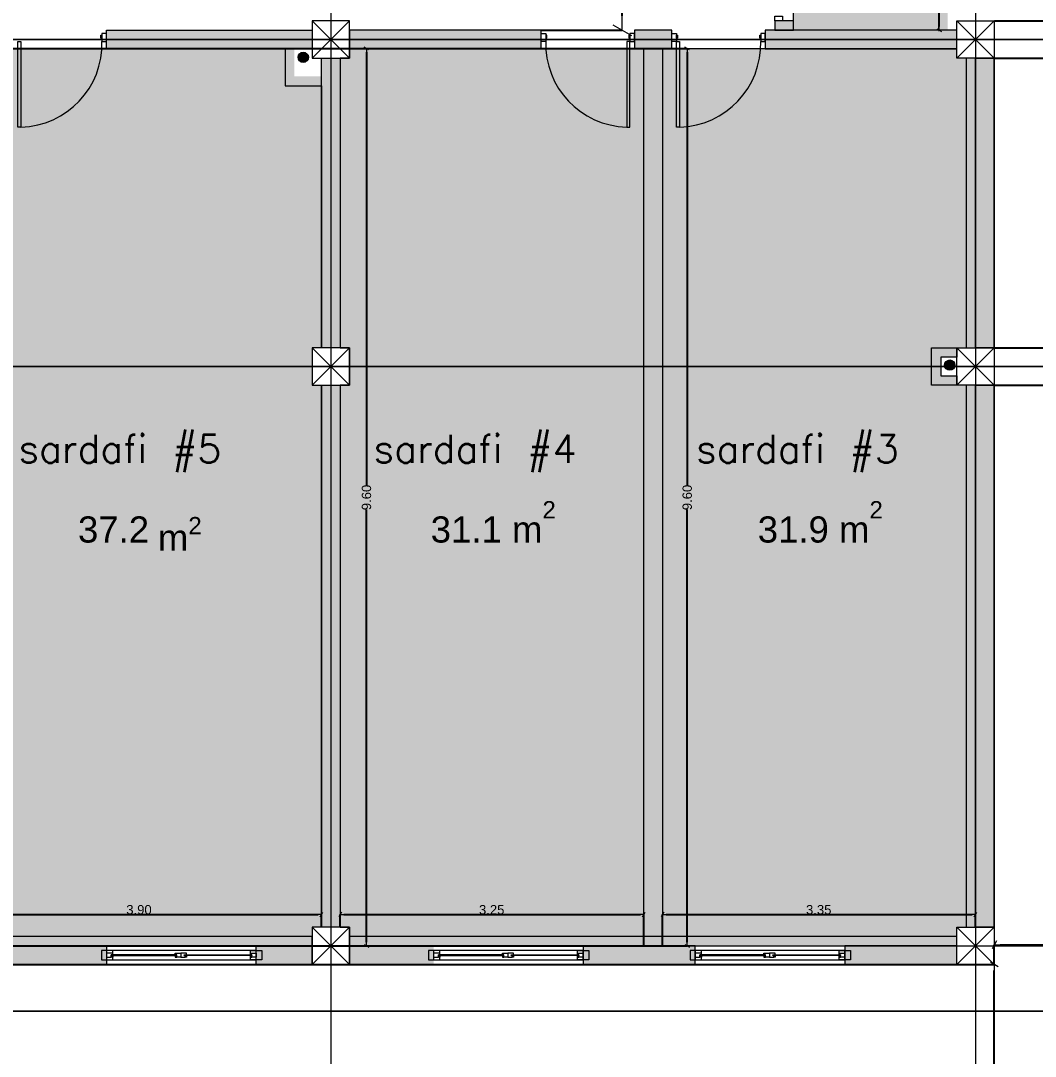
# Model space of a CAD drawing. Header units: millimetres. Extents: x 475616349 to 476941521, y 4620115302 to 4621446928.
# Drawn here: x 476768649 to 476779508, y 4620192890 to 4620203972 of the extents above; entities that cross this region are included whole.
import ezdxf

# ---------------------------------------------------------------- set-up
doc = ezdxf.new("R2010")
doc.units = ezdxf.units.MM
doc.header["$MEASUREMENT"] = 0
for name, color, linetype, lineweight in [('2D Drafting - General_Pen_No__1_Pen_No__7', 7, 'Continuous', 0), ('2D Drafting - General_Pen_No__1_Pen_No__7_Pen_No__7', 7, 'Continuous', 0), ('2D Drafting - General_Pen_No__250_Pen_No__7_Pen_No__154', 154, 'Continuous', 0), ('2D Drafting - General_Pen_No__250_Pen_No__7_Pen_No__250', 7, 'Continuous', 0), ('2D Drafting - General_Pen_No__250_Pen_No__7_Pen_No__7', 7, 'Continuous', 0), ('Doors_Pen_No__7_Pen_No__7_Pen_No__7', 7, 'Continuous', 0), ('G-Anno-Nplt_Pen_No__4', 7, 'Continuous', 0), ('G-Anno-Nplt_Pen_No__7', 7, 'Continuous', 0), ('G-Anno-Nplt_Pen_No__8', 8, 'Continuous', 0), ('kar-panjara_Pen_No__7_Pen_No__7_Pen_No__7', 7, 'Continuous', 0), ('New_._Pen_No__4', 7, 'Continuous', 0), ('New_a-iataki_Pen_No__5_Pen_No__5_Pen_No__4', 7, 'Continuous', 0), ('shaxtebi da milebi_Pen_No__1_Pen_No__1_Pen_No__1', 1, 'Continuous', 0), ('zoma_Pen_No__5_Pen_No__5', 5, 'Continuous', 0)]:
    doc.layers.add(name, color=color, linetype=linetype, lineweight=lineweight)
doc.layers.add('New_zoma', color=7, linetype='Continuous')
doc.layers.add('zoma', color=7, linetype='Continuous')
doc.styles.add('GENERATED_STYLE_1', font='arial.ttf')
doc.styles.add('GENERATED_STYLE_2', font='arial.ttf')
doc.dimstyles.new('GENERATED_STYLE__2', dxfattribs={"dimtxt": 200, "dimasz": 64.421331, "dimexe": 0.18, "dimexo": 3, "dimgap": 0.09, "dimtad": 1, "dimlfac": 0.001, "dimzin": 0, "dimdsep": 46, "dimtxsty": 'GENERATED_STYLE_2', "dimblk": 'ARROWHEAD_2', "dimblk1": 'ARROWHEAD_2', "dimblk2": 'ARROWHEAD_2', "dimcen": 0.09, "dimclrd": 142, "dimclre": 142, "dimclrt": 142, "dimadec": 0, "dimazin": 0, "dimtfac": 1, "dimtdec": 4, "dimtmove": 0, "dimatfit": 3, "dimfxl": 1, "dimtolj": 1, "dimtzin": 0, "dimarcsym": 0})
doc.dimstyles.new('GENERATED_STYLE__34', dxfattribs={"dimtxt": 300, "dimasz": 64.421331, "dimexe": 0.18, "dimexo": 3, "dimgap": 0.09, "dimtad": 1, "dimtih": 1, "dimtoh": 1, "dimlfac": 0.001, "dimzin": 0, "dimdsep": 46, "dimtxsty": 'GENERATED_STYLE_1', "dimblk": 'ARROWHEAD_2', "dimblk1": 'ARROWHEAD_2', "dimblk2": 'ARROWHEAD_2', "dimcen": 0.09, "dimclrd": 1, "dimclre": 1, "dimclrt": 1, "dimadec": 0, "dimazin": 0, "dimtfac": 1, "dimtdec": 4, "dimtmove": 0, "dimatfit": 3, "dimfxl": 1, "dimtolj": 1, "dimtzin": 0, "dimarcsym": 0})
doc.dimstyles.new('GENERATED_STYLE__38', dxfattribs={"dimtxt": 300, "dimasz": 152, "dimexe": 0.18, "dimexo": 3, "dimgap": 0.09, "dimtad": 1, "dimlfac": 0.001, "dimzin": 0, "dimdsep": 46, "dimtxsty": 'GENERATED_STYLE_2', "dimblk": 'ARROWHEAD_2', "dimblk1": 'ARROWHEAD_2', "dimblk2": 'ARROWHEAD_2', "dimcen": 0.09, "dimclrd": 7, "dimclre": 7, "dimclrt": 7, "dimadec": 0, "dimazin": 0, "dimtfac": 1, "dimtdec": 4, "dimtmove": 0, "dimatfit": 3, "dimfxl": 1, "dimtolj": 1, "dimtzin": 0, "dimarcsym": 0})
doc.dimstyles.new('GENERATED_STYLE__39', dxfattribs={"dimtxt": 100, "dimasz": 38, "dimexe": 0.18, "dimexo": 3, "dimgap": 0.09, "dimtad": 1, "dimtih": 1, "dimtoh": 1, "dimlfac": 0.001, "dimzin": 0, "dimdsep": 46, "dimtxsty": 'GENERATED_STYLE_2', "dimblk": 'ARROWHEAD_2', "dimblk1": 'ARROWHEAD_2', "dimblk2": 'ARROWHEAD_2', "dimcen": 0.09, "dimclrd": 7, "dimclre": 7, "dimclrt": 7, "dimadec": 0, "dimazin": 0, "dimtfac": 1, "dimtdec": 4, "dimtmove": 0, "dimatfit": 3, "dimfxl": 1, "dimtolj": 1, "dimtzin": 0, "dimarcsym": 0})
doc.dimstyles.new('GENERATED_STYLE__40', dxfattribs={"dimtxt": 100, "dimasz": 38, "dimexe": 0.18, "dimexo": 3, "dimgap": 0.09, "dimtad": 1, "dimlfac": 0.001, "dimzin": 0, "dimdsep": 46, "dimtxsty": 'GENERATED_STYLE_2', "dimblk": 'ARROWHEAD_2', "dimblk1": 'ARROWHEAD_2', "dimblk2": 'ARROWHEAD_2', "dimcen": 0.09, "dimclrd": 7, "dimclre": 7, "dimclrt": 7, "dimadec": 0, "dimazin": 0, "dimtfac": 1, "dimtdec": 4, "dimtmove": 0, "dimatfit": 3, "dimfxl": 1, "dimtolj": 1, "dimtzin": 0, "dimarcsym": 0})
doc.dimstyles.new('GENERATED_STYLE__53', dxfattribs={"dimtxt": 279.999995, "dimasz": 64.421331, "dimexe": 0.18, "dimexo": 3, "dimgap": 0.09, "dimtad": 1, "dimlfac": 0.001, "dimzin": 0, "dimdsep": 46, "dimtxsty": 'GENERATED_STYLE_1', "dimblk": 'ARROWHEAD_2', "dimblk1": 'ARROWHEAD_2', "dimblk2": 'ARROWHEAD_2', "dimcen": 0.09, "dimclrd": 1, "dimclre": 1, "dimclrt": 1, "dimadec": 0, "dimazin": 0, "dimtfac": 1, "dimtdec": 4, "dimtmove": 2, "dimatfit": 3, "dimfxl": 1, "dimtolj": 1, "dimtzin": 0, "dimarcsym": 0})

# ---------------------------------------------------------------- blocks, each defined once
blk = doc.blocks.new('ARROWHEAD_2')
at = {"color": 0, "linetype": 'Continuous', "lineweight": 0}
for p, q in [((0, 0), (-1, 0)), ((-0.378, -0.655), (0.378, 0.655))]:
    blk.add_line(p, q, dxfattribs=at)
blk = doc.blocks.new('*D1204', base_point=(476577134, 4620325126))
at = {"layer": 'Defpoints', "color": 0, "linetype": 'Continuous', "transparency": 16777216}
for p in [(476779069, 4620200472), (476780818, 4620200472), (476779069, 4620200072)]:
    blk.add_point(p, dxfattribs=at)
at = {"layer": 'zoma', "color": 142, "linetype": 'Continuous', "lineweight": -2, "transparency": 16777216}
for p, q in [((476779072, 4620200472), (476780818, 4620200472)), ((476780818, 4620200407), (476780818, 4620200136)), ((476779072, 4620200072), (476780818, 4620200072)), ((476780818, 4620200072), (476780818, 4620199775))]:
    blk.add_line(p, q, dxfattribs=at)
at = {"layer": 'zoma', "color": 142, "linetype": 'Continuous', "lineweight": -2, "transparency": 16777216, "xscale": 64.4213309708986, "yscale": 64.4213309708986, "zscale": 64.4213309708986}
for p, rotation in [((476780818, 4620200472), 90), ((476780818, 4620200072), 270)]:
    blk.add_blockref('ARROWHEAD_2', p, dxfattribs=dict(at, rotation=rotation))
at = {"layer": 'zoma', "color": 142, "linetype": 'Continuous', "lineweight": 0, "transparency": 16777216, "insert": (476780559, 4620199775), "char_height": 200, "attachment_point": 5, "rotation": 90, "style": 'GENERATED_STYLE_2'}
blk.add_mtext('\\A1;0.40', dxfattribs=at)
blk = doc.blocks.new('*D1205', base_point=(476577134, 4620325126))
at = {"layer": 'Defpoints', "color": 0, "linetype": 'Continuous', "transparency": 16777216}
for p in [(476779069, 4620203572), (476780559, 4620203572), (476779069, 4620200472)]:
    blk.add_point(p, dxfattribs=at)
at = {"layer": 'zoma', "color": 142, "linetype": 'Continuous', "lineweight": -2, "transparency": 16777216}
for p, q in [((476779072, 4620203572), (476780559, 4620203572)), ((476780559, 4620203507), (476780559, 4620202275)), ((476780559, 4620200536), (476780559, 4620201756)), ((476779072, 4620200472), (476780559, 4620200472))]:
    blk.add_line(p, q, dxfattribs=at)
at = {"layer": 'zoma', "color": 142, "linetype": 'Continuous', "lineweight": -2, "transparency": 16777216, "xscale": 64.4213309708986, "yscale": 64.4213309708986, "zscale": 64.4213309708986}
for p, rotation in [((476780559, 4620203572), 90), ((476780559, 4620200472), 270)]:
    blk.add_blockref('ARROWHEAD_2', p, dxfattribs=dict(at, rotation=rotation))
at = {"layer": 'zoma', "color": 142, "linetype": 'Continuous', "lineweight": 0, "transparency": 16777216, "insert": (476780559, 4620202016), "char_height": 200, "attachment_point": 5, "rotation": 90, "style": 'GENERATED_STYLE_2'}
blk.add_mtext('\\A1;3.10', dxfattribs=at)
blk = doc.blocks.new('*D1206', base_point=(476577134, 4620325126))
at = {"layer": 'Defpoints', "color": 0, "linetype": 'Continuous', "transparency": 16777216}
for p in [(476779069, 4620203972), (476780818, 4620203972), (476779069, 4620203572)]:
    blk.add_point(p, dxfattribs=at)
at = {"layer": 'zoma', "color": 142, "linetype": 'Continuous', "lineweight": -2, "transparency": 16777216}
for p, q in [((476779072, 4620203972), (476780818, 4620203972)), ((476780818, 4620203907), (476780818, 4620203636)), ((476779072, 4620203572), (476780818, 4620203572)), ((476780818, 4620203572), (476780818, 4620203275))]:
    blk.add_line(p, q, dxfattribs=at)
at = {"layer": 'zoma', "color": 142, "linetype": 'Continuous', "lineweight": -2, "transparency": 16777216, "xscale": 64.4213309708986, "yscale": 64.4213309708986, "zscale": 64.4213309708986}
for p, rotation in [((476780818, 4620203972), 90), ((476780818, 4620203572), 270)]:
    blk.add_blockref('ARROWHEAD_2', p, dxfattribs=dict(at, rotation=rotation))
at = {"layer": 'zoma', "color": 142, "linetype": 'Continuous', "lineweight": 0, "transparency": 16777216, "insert": (476780559, 4620203275), "char_height": 200, "attachment_point": 5, "rotation": 90, "style": 'GENERATED_STYLE_2'}
blk.add_mtext('\\A1;0.40', dxfattribs=at)
blk = doc.blocks.new('*D1207', base_point=(476577134, 4620325126))
at = {"layer": 'Defpoints', "color": 0, "linetype": 'Continuous', "transparency": 16777216}
for p in [(476779069, 4620210472), (476780559, 4620210472), (476779069, 4620203972)]:
    blk.add_point(p, dxfattribs=at)
at = {"layer": 'zoma', "color": 142, "linetype": 'Continuous', "lineweight": -2, "transparency": 16777216}
for p, q in [((476779072, 4620210472), (476780559, 4620210472)), ((476780559, 4620210407), (476780559, 4620207476)), ((476780559, 4620204036), (476780559, 4620206956)), ((476779072, 4620203972), (476780559, 4620203972))]:
    blk.add_line(p, q, dxfattribs=at)
at = {"layer": 'zoma', "color": 142, "linetype": 'Continuous', "lineweight": -2, "transparency": 16777216, "xscale": 64.4213309708986, "yscale": 64.4213309708986, "zscale": 64.4213309708986}
for p, rotation in [((476780559, 4620210472), 90), ((476780559, 4620203972), 270)]:
    blk.add_blockref('ARROWHEAD_2', p, dxfattribs=dict(at, rotation=rotation))
at = {"layer": 'zoma', "color": 142, "linetype": 'Continuous', "lineweight": 0, "transparency": 16777216, "insert": (476780559, 4620207216), "char_height": 200, "attachment_point": 5, "rotation": 90, "style": 'GENERATED_STYLE_2'}
blk.add_mtext('\\A1;6.50', dxfattribs=at)
blk = doc.blocks.new('*D1285', base_point=(476577134, 4620325126))
at = {"layer": 'Defpoints', "color": 0, "linetype": 'Continuous', "transparency": 16777216}
for p in [(476794307, 4620194082), (476779069, 4620193872), (476794307, 4620193872)]:
    blk.add_point(p, dxfattribs=at)
at = {"layer": 'New_zoma', "color": 1, "linetype": 'Continuous', "lineweight": -2, "transparency": 16777216}
for p, q in [((476779069, 4620193875), (476779069, 4620194082)), ((476779133, 4620194082), (476794242, 4620194082)), ((476794307, 4620193875), (476794307, 4620194082))]:
    blk.add_line(p, q, dxfattribs=at)
at = {"layer": 'New_zoma', "color": 1, "linetype": 'Continuous', "lineweight": -2, "transparency": 16777216, "xscale": 64.4213309708986, "yscale": 64.4213309708986, "zscale": 64.4213309708986, "rotation": 180}
blk.add_blockref('ARROWHEAD_2', (476779069, 4620194082), dxfattribs=at)
at = {"layer": 'New_zoma', "color": 1, "linetype": 'Continuous', "lineweight": -2, "transparency": 16777216, "xscale": 64.4213309708986, "yscale": 64.4213309708986, "zscale": 64.4213309708986}
blk.add_blockref('ARROWHEAD_2', (476794307, 4620194082), dxfattribs=at)
at = {"layer": 'New_zoma', "color": 1, "linetype": 'Continuous', "lineweight": 0, "transparency": 16777216, "insert": (476786679, 4620194235), "char_height": 300, "attachment_point": 5, "style": 'GENERATED_STYLE_1'}
blk.add_mtext('\\A1;15.24', dxfattribs=at)
blk = doc.blocks.new('*D1823', base_point=(476577134, 4620325126))
at = {"layer": 'Defpoints', "color": 0, "linetype": 'Continuous', "transparency": 16777216}
for p in [(476771869, 4620194407), (476771869, 4620194272), (476767969, 4620194072)]:
    blk.add_point(p, dxfattribs=at)
at = {"layer": 'zoma', "color": 7, "linetype": 'Continuous', "lineweight": -2, "transparency": 16777216}
for p, q in [((476767969, 4620194075), (476767969, 4620194407)), ((476768007, 4620194407), (476771831, 4620194407)), ((476771869, 4620194275), (476771869, 4620194407))]:
    blk.add_line(p, q, dxfattribs=at)
at = {"layer": 'zoma', "color": 7, "linetype": 'Continuous', "lineweight": -2, "transparency": 16777216, "xscale": 38.00000000000001, "yscale": 38.00000000000001, "zscale": 38.00000000000001, "rotation": 180}
blk.add_blockref('ARROWHEAD_2', (476767969, 4620194407), dxfattribs=at)
at = {"layer": 'zoma', "color": 7, "linetype": 'Continuous', "lineweight": -2, "transparency": 16777216, "xscale": 38.00000000000001, "yscale": 38.00000000000001, "zscale": 38.00000000000001}
blk.add_blockref('ARROWHEAD_2', (476771869, 4620194407), dxfattribs=at)
at = {"layer": 'zoma', "color": 7, "linetype": 'Continuous', "lineweight": 0, "transparency": 16777216, "insert": (476769915, 4620194458), "char_height": 100, "attachment_point": 5, "style": 'GENERATED_STYLE_2'}
blk.add_mtext('\\A1;3.90', dxfattribs=at)
blk = doc.blocks.new('*D1824', base_point=(476577134, 4620325126))
at = {"layer": 'Defpoints', "color": 0, "linetype": 'Continuous', "transparency": 16777216}
for p in [(476775319, 4620194407), (476772069, 4620194272), (476775319, 4620194072)]:
    blk.add_point(p, dxfattribs=at)
at = {"layer": 'zoma', "color": 7, "linetype": 'Continuous', "lineweight": -2, "transparency": 16777216}
for p, q in [((476772069, 4620194275), (476772069, 4620194407)), ((476772107, 4620194407), (476775281, 4620194407)), ((476775319, 4620194075), (476775319, 4620194407))]:
    blk.add_line(p, q, dxfattribs=at)
at = {"layer": 'zoma', "color": 7, "linetype": 'Continuous', "lineweight": -2, "transparency": 16777216, "xscale": 38.00000000000001, "yscale": 38.00000000000001, "zscale": 38.00000000000001, "rotation": 180}
blk.add_blockref('ARROWHEAD_2', (476772069, 4620194407), dxfattribs=at)
at = {"layer": 'zoma', "color": 7, "linetype": 'Continuous', "lineweight": -2, "transparency": 16777216, "xscale": 38.00000000000001, "yscale": 38.00000000000001, "zscale": 38.00000000000001}
blk.add_blockref('ARROWHEAD_2', (476775319, 4620194407), dxfattribs=at)
at = {"layer": 'zoma', "color": 7, "linetype": 'Continuous', "lineweight": 0, "transparency": 16777216, "insert": (476773690, 4620194458), "char_height": 100, "attachment_point": 5, "style": 'GENERATED_STYLE_2'}
blk.add_mtext('\\A1;3.25', dxfattribs=at)
blk = doc.blocks.new('*D1825', base_point=(476577134, 4620325126))
at = {"layer": 'Defpoints', "color": 0, "linetype": 'Continuous', "transparency": 16777216}
for p in [(476778869, 4620194407), (476778869, 4620194272), (476775519, 4620194072)]:
    blk.add_point(p, dxfattribs=at)
at = {"layer": 'zoma', "color": 7, "linetype": 'Continuous', "lineweight": -2, "transparency": 16777216}
for p, q in [((476775519, 4620194075), (476775519, 4620194407)), ((476775557, 4620194407), (476778831, 4620194407)), ((476778869, 4620194275), (476778869, 4620194407))]:
    blk.add_line(p, q, dxfattribs=at)
at = {"layer": 'zoma', "color": 7, "linetype": 'Continuous', "lineweight": -2, "transparency": 16777216, "xscale": 38.00000000000001, "yscale": 38.00000000000001, "zscale": 38.00000000000001, "rotation": 180}
blk.add_blockref('ARROWHEAD_2', (476775519, 4620194407), dxfattribs=at)
at = {"layer": 'zoma', "color": 7, "linetype": 'Continuous', "lineweight": -2, "transparency": 16777216, "xscale": 38.00000000000001, "yscale": 38.00000000000001, "zscale": 38.00000000000001}
blk.add_blockref('ARROWHEAD_2', (476778869, 4620194407), dxfattribs=at)
at = {"layer": 'zoma', "color": 7, "linetype": 'Continuous', "lineweight": 0, "transparency": 16777216, "insert": (476777190, 4620194458), "char_height": 100, "attachment_point": 5, "style": 'GENERATED_STYLE_2'}
blk.add_mtext('\\A1;3.35', dxfattribs=at)
blk = doc.blocks.new('*D1827', base_point=(476577134, 4620325126))
at = {"layer": 'Defpoints', "color": 0, "linetype": 'Continuous', "transparency": 16777216}
for p in [(476767969, 4620203675), (476772350, 4620203675), (476767969, 4620194072)]:
    blk.add_point(p, dxfattribs=at)
at = {"layer": 'zoma', "color": 7, "linetype": 'Continuous', "lineweight": -2, "transparency": 16777216}
for p, q in [((476767972, 4620203675), (476772351, 4620203675)), ((476772350, 4620203637), (476772350, 4620199000)), ((476772350, 4620194110), (476772350, 4620198741)), ((476767972, 4620194072), (476772351, 4620194072))]:
    blk.add_line(p, q, dxfattribs=at)
at = {"layer": 'zoma', "color": 7, "linetype": 'Continuous', "lineweight": -2, "transparency": 16777216, "xscale": 38.00000000000001, "yscale": 38.00000000000001, "zscale": 38.00000000000001}
for p, rotation in [((476772350, 4620203675), 90), ((476772350, 4620194072), 270)]:
    blk.add_blockref('ARROWHEAD_2', p, dxfattribs=dict(at, rotation=rotation))
at = {"layer": 'zoma', "color": 7, "linetype": 'Continuous', "lineweight": 0, "transparency": 16777216, "insert": (476772350, 4620198870), "char_height": 100, "attachment_point": 5, "rotation": 90, "style": 'GENERATED_STYLE_2'}
blk.add_mtext('\\A1;9.60', dxfattribs=at)
blk = doc.blocks.new('*D1828', base_point=(476577134, 4620325126))
at = {"layer": 'Defpoints', "color": 0, "linetype": 'Continuous', "transparency": 16777216}
for p in [(476767969, 4620203675), (476775783, 4620203675), (476767969, 4620194072)]:
    blk.add_point(p, dxfattribs=at)
at = {"layer": 'zoma', "color": 7, "linetype": 'Continuous', "lineweight": -2, "transparency": 16777216}
for p, q in [((476767972, 4620203675), (476775783, 4620203675)), ((476775783, 4620203637), (476775783, 4620199000)), ((476775783, 4620194110), (476775783, 4620198741)), ((476767972, 4620194072), (476775783, 4620194072))]:
    blk.add_line(p, q, dxfattribs=at)
at = {"layer": 'zoma', "color": 7, "linetype": 'Continuous', "lineweight": -2, "transparency": 16777216, "xscale": 38.00000000000001, "yscale": 38.00000000000001, "zscale": 38.00000000000001}
for p, rotation in [((476775783, 4620203675), 90), ((476775783, 4620194072), 270)]:
    blk.add_blockref('ARROWHEAD_2', p, dxfattribs=dict(at, rotation=rotation))
at = {"layer": 'zoma', "color": 7, "linetype": 'Continuous', "lineweight": 0, "transparency": 16777216, "insert": (476775783, 4620198870), "char_height": 100, "attachment_point": 5, "rotation": 90, "style": 'GENERATED_STYLE_2'}
blk.add_mtext('\\A1;9.60', dxfattribs=at)
blk = doc.blocks.new('*D1854', base_point=(476577134, 4620325126))
at = {"layer": 'Defpoints', "color": 0, "linetype": 'Continuous', "transparency": 16777216}
for p in [(476774169, 4620207832), (476778480, 4620207832), (476778470, 4620203872)]:
    blk.add_point(p, dxfattribs=at)
at = {"layer": 'zoma', "color": 7, "linetype": 'Continuous', "lineweight": -2, "transparency": 16777216}
for p, q in [((476774172, 4620207832), (476778480, 4620207832)), ((476778480, 4620207794), (476778480, 4620205979)), ((476778480, 4620203910), (476778480, 4620205719)), ((476778473, 4620203872), (476778480, 4620203872))]:
    blk.add_line(p, q, dxfattribs=at)
at = {"layer": 'zoma', "color": 7, "linetype": 'Continuous', "lineweight": -2, "transparency": 16777216, "xscale": 38.00000000000001, "yscale": 38.00000000000001, "zscale": 38.00000000000001}
for p, rotation in [((476778480, 4620207832), 90), ((476778480, 4620203872), 270)]:
    blk.add_blockref('ARROWHEAD_2', p, dxfattribs=dict(at, rotation=rotation))
at = {"layer": 'zoma', "color": 7, "linetype": 'Continuous', "lineweight": 0, "transparency": 16777216, "insert": (476778480, 4620205849), "char_height": 100, "attachment_point": 5, "rotation": 90, "style": 'GENERATED_STYLE_2'}
blk.add_mtext('\\A1;3.96', dxfattribs=at)
blk = doc.blocks.new('*D1857', base_point=(476577134, 4620325126))
at = {"layer": 'Defpoints', "color": 0, "linetype": 'Continuous', "transparency": 16777216}
for p in [(476773969, 4620205432), (476775085, 4620205432), (476774219, 4620203872)]:
    blk.add_point(p, dxfattribs=at)
at = {"layer": 'zoma', "color": 7, "linetype": 'Continuous', "lineweight": -2, "transparency": 16777216}
for p, q in [((476773972, 4620205432), (476775085, 4620205432)), ((476775085, 4620205280), (476775085, 4620205018)), ((476775085, 4620204024), (476775085, 4620204267)), ((476774222, 4620203872), (476775085, 4620203872))]:
    blk.add_line(p, q, dxfattribs=at)
at = {"layer": 'zoma', "color": 7, "linetype": 'Continuous', "lineweight": -2, "transparency": 16777216, "xscale": 152, "yscale": 152, "zscale": 152}
for p, rotation in [((476775085, 4620205432), 90), ((476775085, 4620203872), 270)]:
    blk.add_blockref('ARROWHEAD_2', p, dxfattribs=dict(at, rotation=rotation))
at = {"layer": 'zoma', "color": 7, "linetype": 'Continuous', "lineweight": 0, "transparency": 16777216, "insert": (476775085, 4620204643), "char_height": 300, "attachment_point": 5, "rotation": 90, "style": 'GENERATED_STYLE_2'}
blk.add_mtext('\\A1;1.56', dxfattribs=at)
blk = doc.blocks.new('*D2347', base_point=(476577134, 4620325126))
at = {"layer": 'Defpoints', "color": 0, "linetype": 'Continuous', "transparency": 16777216}
for p in [(476761668, 4620193872), (476779069, 4620193872), (476761667, 4620187873)]:
    blk.add_point(p, dxfattribs=at)
at = {"layer": 'New_zoma', "color": 1, "linetype": 'Continuous', "lineweight": -2, "transparency": 16777216}
for p, q in [((476761671, 4620193872), (476779069, 4620193872)), ((476779069, 4620187937), (476779069, 4620193807)), ((476761670, 4620187873), (476779069, 4620187873))]:
    blk.add_line(p, q, dxfattribs=at)
at = {"layer": 'New_zoma', "color": 1, "linetype": 'Continuous', "lineweight": -2, "transparency": 16777216, "xscale": 64.4213309708986, "yscale": 64.4213309708986, "zscale": 64.4213309708986}
for p, rotation in [((476779069, 4620193872), 90), ((476779069, 4620187873), 270)]:
    blk.add_blockref('ARROWHEAD_2', p, dxfattribs=dict(at, rotation=rotation))
at = {"layer": 'New_zoma', "color": 1, "linetype": 'Continuous', "lineweight": 0, "transparency": 16777216, "insert": (476778873, 4620191797), "char_height": 280, "attachment_point": 5, "rotation": 90, "style": 'GENERATED_STYLE_1'}
blk.add_mtext('\\A1;6.00', dxfattribs=at)

msp = doc.modelspace()

# ---------------------------------------------------------------- hatches: boundary and pattern name
at = {"layer": '2D Drafting - General_Pen_No__250_Pen_No__7_Pen_No__154', "linetype": 'Continuous', "lineweight": 0}
for points in [[(476779068.542, 4620203571.921), (476779068.542, 4620200471.921), (476778868.542, 4620200471.921), (476778868.542, 4620203571.921)], [(476778868.542, 4620200071.921), (476779068.542, 4620200071.921), (476779068.542, 4620194271.921), (476778868.542, 4620194271.921)], [(476769568.54, 4620193871.925), (476767768.542, 4620193871.925), (476767768.542, 4620194071.925), (476769568.54, 4620194071.925)], [(476771768.542, 4620193871.925), (476771168.542, 4620193871.925), (476771168.542, 4620194071.925), (476771768.542, 4620194071.925)], [(476772168.542, 4620193871.921), (476773068.542, 4620193871.921), (476773068.542, 4620194071.921), (476772168.542, 4620194071.921)], [(476774668.544, 4620193871.921), (476775868.54, 4620193871.921), (476775868.54, 4620194071.921), (476774668.544, 4620194071.921)], [(476777468.542, 4620193871.921), (476778668.542, 4620193871.921), (476778668.542, 4620194071.921), (476777468.542, 4620194071.921)]]:
    msp.add_hatch(color=154, dxfattribs=at).paths.add_polyline_path(points)
at = {"layer": '2D Drafting - General_Pen_No__250_Pen_No__7_Pen_No__7', "linetype": 'Continuous', "lineweight": 0}
for points in [[(476778470.121, 4620204262.109), (476778470.121, 4620203871.921), (476778570.121, 4620203871.921), (476778570.121, 4620204161.921), (476778870.121, 4620204161.921), (476778870.121, 4620204262.109)], [(476769568.542, 4620203871.921), (476771768.542, 4620203871.921), (476771768.542, 4620203671.921), (476769568.542, 4620203671.921)], [(476774218.542, 4620203671.921), (476774218.542, 4620203871.921), (476772168.542, 4620203871.921), (476772168.542, 4620203671.921)], [(476775618.542, 4620203671.921), (476775618.542, 4620203871.921), (476775218.542, 4620203871.921), (476775218.542, 4620203671.921)], [(476778668.542, 4620203871.921), (476776618.542, 4620203871.921), (476776618.542, 4620203671.921), (476778668.542, 4620203671.921)], [(476771578.542, 4620203675.178), (476771478.354, 4620203675.178), (476771478.354, 4620203275.178), (476771868.542, 4620203275.178), (476771868.542, 4620203375.178), (476771578.542, 4620203375.178)], [(476772068.542, 4620203571.921), (476772068.542, 4620200471.921), (476771868.542, 4620200471.921), (476771868.542, 4620203571.921)], [(476778498.542, 4620200471.921), (476778668.542, 4620200471.921), (476778668.542, 4620200372.008), (476778498.542, 4620200372.008), (476778498.542, 4620200171.921), (476778668.542, 4620200171.921), (476778668.542, 4620200071.921), (476778498.542, 4620200071.921), (476778398.354, 4620200071.921), (476778398.354, 4620200471.921)], [(476772068.542, 4620194271.921), (476771868.542, 4620194271.921), (476771868.542, 4620200071.921), (476772068.542, 4620200071.921)]]:
    msp.add_hatch(color=7, dxfattribs=at).paths.add_polyline_path(points)
at = {"layer": 'G-Anno-Nplt_Pen_No__7', "linetype": 'Continuous', "lineweight": 0}
for points in [[(476776718.542, 4620203871.921), (476776918.673, 4620203871.921), (476776918.673, 4620203971.825), (476776718.542, 4620203971.825)], [(476775318.542, 4620194071.921), (476775318.542, 4620203675.12), (476775518.542, 4620203675.12), (476775518.542, 4620194071.921)]]:
    msp.add_hatch(color=7, dxfattribs=at).paths.add_polyline_path(points)
at = {"layer": 'G-Anno-Nplt_Pen_No__8', "linetype": 'Continuous', "lineweight": 0, "true_color": 0x202020}
for points in [[(476774168.542, 4620207832.083), (476778868.542, 4620207832.083), (476778868.542, 4620204262.109), (476778470.121, 4620204262.109), (476778470.121, 4620203871.921), (476776918.673, 4620203871.921), (476776918.673, 4620205632.083), (476774168.542, 4620205632.083)], [(476767968.542, 4620194071.925), (476767968.542, 4620199771.918), (476768168.542, 4620199771.918), (476768168.542, 4620200771.918), (476767968.542, 4620200771.918), (476767968.542, 4620203671.921), (476771478.354, 4620203671.921), (476771478.354, 4620203275.178), (476771868.542, 4620203275.178), (476771868.542, 4620200471.921), (476771768.542, 4620200471.921), (476771768.542, 4620200071.921), (476771868.542, 4620200071.921), (476771868.542, 4620194271.921), (476771768.542, 4620194271.921), (476771768.542, 4620194071.925)], [(476775318.542, 4620203671.921), (476772168.542, 4620203671.921), (476772168.542, 4620203571.921), (476772068.542, 4620203571.921), (476772068.542, 4620200471.92), (476772168.543, 4620200471.92), (476772168.543, 4620200071.921), (476772068.542, 4620200071.921), (476772068.542, 4620194271.921), (476772168.542, 4620194271.921), (476772168.542, 4620194071.921), (476775318.542, 4620194071.921)], [(476775518.542, 4620203671.921), (476775518.542, 4620194071.921), (476778668.542, 4620194071.921), (476778668.542, 4620194271.921), (476778868.542, 4620194271.921), (476778868.542, 4620200071.921), (476778685.501, 4620200071.921), (476778668.542, 4620200071.921), (476778398.354, 4620200071.921), (476778398.354, 4620200471.921), (476778668.542, 4620200471.921), (476778685.501, 4620200471.921), (476778868.542, 4620200471.921), (476778868.542, 4620203571.921), (476778668.542, 4620203571.921), (476778668.542, 4620203671.921)]]:
    msp.add_hatch(color=250, dxfattribs=at).paths.add_polyline_path(points)
at = {"layer": 'shaxtebi da milebi_Pen_No__1_Pen_No__1_Pen_No__1', "linetype": 'Continuous', "lineweight": 0}
for points in [[(476771618.542, 4620203580.179, 1), (476771728.542, 4620203580.179, 1)], [(476778536.92, 4620200286.797, 1), (476778646.92, 4620200286.797, 1)]]:
    msp.add_hatch(color=1, dxfattribs=at).paths.add_polyline_path(points)

# ---------------------------------------------------------------- linework, layer by layer
at = {"layer": '2D Drafting - General_Pen_No__1_Pen_No__7', "color": 7, "linetype": 'Continuous', "lineweight": 0}
for p, q in [((476772168.542, 4620203571.921), (476771768.542, 4620203971.921)), ((476771768.542, 4620203571.921), (476772168.542, 4620203971.921)), ((476779068.542, 4620203571.921), (476778668.542, 4620203971.921)), ((476778668.542, 4620203571.921), (476779068.542, 4620203971.921)), ((476772168.542, 4620200071.921), (476771768.542, 4620200471.921)), ((476771768.542, 4620200071.921), (476772168.542, 4620200471.921)), ((476779068.542, 4620200071.921), (476778668.542, 4620200471.921)), ((476778668.542, 4620200071.921), (476779068.542, 4620200471.921)), ((476772168.542, 4620193871.921), (476771768.542, 4620194271.921)), ((476771768.542, 4620193871.921), (476772168.542, 4620194271.921)), ((476779068.542, 4620193871.921), (476778668.542, 4620194271.921)), ((476778668.542, 4620193871.921), (476779068.542, 4620194271.921))]:
    msp.add_line(p, q, dxfattribs=at)
at = {"layer": '2D Drafting - General_Pen_No__1_Pen_No__7', "color": 7, "linetype": 'Continuous', "lineweight": 0, "flags": 128}
for points in [[(476771768.542, 4620203571.921), (476772168.542, 4620203571.921), (476772168.542, 4620203971.921), (476771768.542, 4620203971.921)], [(476779068.542, 4620203571.921), (476778668.542, 4620203571.921), (476778668.542, 4620203971.921), (476779068.542, 4620203971.921)], [(476779068.542, 4620200471.921), (476779068.542, 4620203571.921), (476778768.542, 4620203571.921), (476778768.542, 4620200471.921)], [(476771768.542, 4620200071.921), (476772168.542, 4620200071.921), (476772168.542, 4620200471.921), (476771768.542, 4620200471.921)], [(476779068.542, 4620200071.921), (476778668.542, 4620200071.921), (476778668.542, 4620200471.921), (476779068.542, 4620200471.921)], [(476779068.542, 4620194271.921), (476779068.542, 4620200071.921), (476778768.542, 4620200071.921), (476778768.542, 4620194271.921)], [(476771768.542, 4620193871.921), (476772168.542, 4620193871.921), (476772168.542, 4620194271.921), (476771768.542, 4620194271.921)], [(476779068.542, 4620193871.921), (476778668.542, 4620193871.921), (476778668.542, 4620194271.921), (476779068.542, 4620194271.921)], [(476765268.542, 4620193871.921), (476771768.542, 4620193871.921), (476771768.542, 4620194171.921), (476765268.542, 4620194171.921)], [(476772168.542, 4620193871.921), (476778668.542, 4620193871.921), (476778668.542, 4620194171.921), (476772168.542, 4620194171.921)]]:
    msp.add_lwpolyline(points, close=True, dxfattribs=at)
at = {"layer": '2D Drafting - General_Pen_No__1_Pen_No__7_Pen_No__7', "color": 7, "linetype": 'Continuous', "lineweight": 0}
for centre, start, end in [((476768626.264, 4620203725.806), 271.603806, 1.603806), ((476775160.82, 4620203725.864), 178.396194, 268.396194), ((476775676.264, 4620203725.864), 271.603806, 1.603806)]:
    msp.add_arc(centre, 893.239, start, end, dxfattribs=at)
at = {"layer": '2D Drafting - General_Pen_No__250_Pen_No__7_Pen_No__154', "color": 154, "linetype": 'Continuous', "lineweight": 0, "flags": 128}
for points in [[(476778868.542, 4620200071.921), (476779068.542, 4620200071.921), (476779068.542, 4620194271.921), (476778868.542, 4620194271.921)], [(476769568.54, 4620193871.925), (476767768.542, 4620193871.925), (476767768.542, 4620194071.925), (476769568.54, 4620194071.925)], [(476771768.542, 4620193871.925), (476771168.542, 4620193871.925), (476771168.542, 4620194071.925), (476771768.542, 4620194071.925)], [(476774668.544, 4620193871.921), (476775868.54, 4620193871.921), (476775868.54, 4620194071.921), (476774668.544, 4620194071.921)], [(476777468.542, 4620193871.921), (476778668.542, 4620193871.921), (476778668.542, 4620194071.921), (476777468.542, 4620194071.921)]]:
    msp.add_lwpolyline(points, close=True, dxfattribs=at)
at = {"layer": '2D Drafting - General_Pen_No__250_Pen_No__7_Pen_No__250', "color": 7, "linetype": 'Continuous', "lineweight": 0, "flags": 128}
for points in [[(476772068.542, 4620203571.921), (476772068.542, 4620200471.921), (476771868.542, 4620200471.921), (476771868.542, 4620203571.921)], [(476779068.542, 4620203571.921), (476779068.542, 4620200471.921), (476778868.542, 4620200471.921), (476778868.542, 4620203571.921)], [(476778498.542, 4620200471.921), (476778668.542, 4620200471.921), (476778668.542, 4620200372.008), (476778498.542, 4620200372.008), (476778498.542, 4620200171.921), (476778668.542, 4620200171.921), (476778668.542, 4620200071.921), (476778498.542, 4620200071.921), (476778398.354, 4620200071.921), (476778398.354, 4620200471.921)], [(476772068.542, 4620194271.921), (476771868.542, 4620194271.921), (476771868.542, 4620200071.921), (476772068.542, 4620200071.921)]]:
    msp.add_lwpolyline(points, close=True, dxfattribs=at)
at = {"layer": '2D Drafting - General_Pen_No__250_Pen_No__7_Pen_No__7', "color": 7, "linetype": 'Continuous', "lineweight": 0, "flags": 128}
for points in [[(476769568.542, 4620203871.921), (476771768.542, 4620203871.921), (476771768.542, 4620203671.921), (476769568.542, 4620203671.921)], [(476774218.542, 4620203671.921), (476774218.542, 4620203871.921), (476772168.542, 4620203871.921), (476772168.542, 4620203671.921)], [(476775618.542, 4620203671.921), (476775618.542, 4620203871.921), (476775218.542, 4620203871.921), (476775218.542, 4620203671.921)], [(476778668.542, 4620203871.921), (476776618.542, 4620203871.921), (476776618.542, 4620203671.921), (476778668.542, 4620203671.921)]]:
    msp.add_lwpolyline(points, close=True, dxfattribs=at)
at = {"layer": 'Doors_Pen_No__7_Pen_No__7_Pen_No__7', "color": 7, "linetype": 'Continuous', "lineweight": 0, "flags": 128}
for points in [[(476776718.542, 4620203971.825), (476776718.542, 4620204021.214), (476776803.209, 4620204021.214), (476776803.209, 4620203971.825)], [(476769508.042, 4620203817.473), (476769519.153, 4620203817.473), (476769519.153, 4620203784.139), (476769508.042, 4620203784.139)], [(476769568.542, 4620203835.473), (476769519.153, 4620203835.473), (476769519.153, 4620203750.806), (476769568.542, 4620203750.806)], [(476774218.542, 4620203835.531), (476774267.931, 4620203835.531), (476774267.931, 4620203750.864), (476774218.542, 4620203750.864)], [(476774279.042, 4620203817.531), (476774267.931, 4620203817.531), (476774267.931, 4620203784.198), (476774279.042, 4620203784.198)], [(476775169.153, 4620203817.531), (476775158.042, 4620203817.531), (476775158.042, 4620203784.198), (476775169.153, 4620203784.198)], [(476775218.542, 4620203835.531), (476775169.153, 4620203835.531), (476775169.153, 4620203750.864), (476775218.542, 4620203750.864)], [(476775618.542, 4620203835.531), (476775667.931, 4620203835.531), (476775667.931, 4620203750.864), (476775618.542, 4620203750.864)], [(476775667.931, 4620203817.531), (476775679.042, 4620203817.531), (476775679.042, 4620203784.198), (476775667.931, 4620203784.198)], [(476776558.042, 4620203817.531), (476776569.153, 4620203817.531), (476776569.153, 4620203784.198), (476776558.042, 4620203784.198)], [(476776618.542, 4620203835.531), (476776569.153, 4620203835.531), (476776569.153, 4620203750.864), (476776618.542, 4620203750.864)], [(476768617.931, 4620203750.806), (476768651.264, 4620203750.806), (476768651.264, 4620202832.917), (476768617.931, 4620202832.917)], [(476775169.153, 4620203750.864), (476775135.82, 4620203750.864), (476775135.82, 4620202832.975), (476775169.153, 4620202832.975)], [(476775667.931, 4620203750.864), (476775701.264, 4620203750.864), (476775701.264, 4620202832.975), (476775667.931, 4620202832.975)]]:
    msp.add_lwpolyline(points, close=True, dxfattribs=at)
at = {"layer": 'G-Anno-Nplt_Pen_No__4', "color": 7, "linetype": 'Continuous', "lineweight": 0, "flags": 128}
for points in [[(476774168.542, 4620207832.083), (476778868.542, 4620207832.083), (476778868.542, 4620204262.109), (476778470.121, 4620204262.109), (476778470.121, 4620203871.921), (476776918.673, 4620203871.921), (476776918.673, 4620205632.083), (476774168.542, 4620205632.083)], [(476776718.542, 4620203871.921), (476776918.673, 4620203871.921), (476776918.673, 4620203971.825), (476776718.542, 4620203971.825)], [(476767968.542, 4620194071.925), (476767968.542, 4620199771.918), (476768168.542, 4620199771.918), (476768168.542, 4620200771.918), (476767968.542, 4620200771.918), (476767968.542, 4620203671.921), (476771478.354, 4620203671.921), (476771478.354, 4620203275.178), (476771868.542, 4620203275.178), (476771868.542, 4620200471.921), (476771768.542, 4620200471.921), (476771768.542, 4620200071.921), (476771868.542, 4620200071.921), (476771868.542, 4620194271.921), (476771768.542, 4620194271.921), (476771768.542, 4620194071.925)], [(476775318.542, 4620203671.921), (476772168.542, 4620203671.921), (476772168.542, 4620203571.921), (476772068.542, 4620203571.921), (476772068.542, 4620200471.92), (476772168.543, 4620200471.92), (476772168.543, 4620200071.921), (476772068.542, 4620200071.921), (476772068.542, 4620194271.921), (476772168.542, 4620194271.921), (476772168.542, 4620194071.921), (476775318.542, 4620194071.921)], [(476775318.542, 4620194071.921), (476775318.542, 4620203675.12), (476775518.542, 4620203675.12), (476775518.542, 4620194071.921)], [(476775518.542, 4620203671.921), (476775518.542, 4620194071.921), (476778668.542, 4620194071.921), (476778668.542, 4620194271.921), (476778868.542, 4620194271.921), (476778868.542, 4620200071.921), (476778685.501, 4620200071.921), (476778668.542, 4620200071.921), (476778398.354, 4620200071.921), (476778398.354, 4620200471.921), (476778668.542, 4620200471.921), (476778685.501, 4620200471.921), (476778868.542, 4620200471.921), (476778868.542, 4620203571.921), (476778668.542, 4620203571.921), (476778668.542, 4620203671.921)]]:
    msp.add_lwpolyline(points, close=True, dxfattribs=at)
at = {"layer": 'kar-panjara_Pen_No__7_Pen_No__7_Pen_No__7', "color": 7, "linetype": 'Continuous', "lineweight": 0, "flags": 128}
for points in [[(476769633.97, 4620194021.802), (476769513.97, 4620194021.802), (476769513.97, 4620193921.802), (476769633.97, 4620193921.802)], [(476769568.54, 4620193921.803), (476771168.542, 4620193921.859), (476771168.542, 4620194021.803), (476769568.54, 4620194021.748)], [(476769568.54, 4620193951.919), (476769618.97, 4620193951.919), (476769618.97, 4620193966.919), (476769618.97, 4620193976.919), (476769633.97, 4620193976.919), (476769633.97, 4620193991.919), (476769568.54, 4620193991.919)], [(476769618.97, 4620193966.919), (476770318.97, 4620193966.919), (476770318.97, 4620193976.919), (476769618.97, 4620193976.919)], [(476769633.97, 4620193951.919), (476769618.97, 4620193951.919), (476769618.97, 4620193966.919), (476769633.97, 4620193966.919)], [(476770363.97, 4620193951.919), (476770318.97, 4620193951.919), (476770318.97, 4620193966.919), (476770318.97, 4620193976.919), (476770303.97, 4620193976.919), (476770303.97, 4620193991.919), (476770363.97, 4620193991.919)], [(476770303.97, 4620193951.919), (476770318.97, 4620193951.919), (476770318.97, 4620193966.919), (476770303.97, 4620193966.919)], [(476770363.97, 4620193951.919), (476770408.97, 4620193951.919), (476770408.97, 4620193966.919), (476770408.97, 4620193976.919), (476770423.97, 4620193976.919), (476770423.97, 4620193991.919), (476770363.97, 4620193991.919)], [(476771123.542, 4620193966.919), (476770399.702, 4620193966.919), (476770399.702, 4620193976.919), (476771123.542, 4620193976.919)], [(476770423.97, 4620193951.919), (476770408.97, 4620193951.919), (476770408.97, 4620193966.919), (476770423.97, 4620193966.919)], [(476771108.868, 4620194021.802), (476771228.868, 4620194021.802), (476771228.868, 4620193921.802), (476771108.868, 4620193921.802)], [(476771168.542, 4620193951.919), (476771123.542, 4620193951.919), (476771123.542, 4620193966.919), (476771123.542, 4620193976.919), (476771108.868, 4620193976.919), (476771108.868, 4620193991.919), (476771168.542, 4620193991.919)], [(476771108.868, 4620193951.919), (476771123.542, 4620193951.919), (476771123.542, 4620193966.919), (476771108.868, 4620193966.919)], [(476773133.972, 4620194022.003), (476773013.972, 4620194022.003), (476773013.972, 4620193922.003), (476773133.972, 4620193922.003)], [(476773068.542, 4620193922.004), (476774668.544, 4620193922.059), (476774668.544, 4620194022.004), (476773068.542, 4620194021.949)], [(476773068.542, 4620193952.119), (476773118.972, 4620193952.119), (476773118.972, 4620193967.119), (476773118.972, 4620193977.119), (476773133.972, 4620193977.119), (476773133.972, 4620193992.119), (476773068.542, 4620193992.119)], [(476773118.972, 4620193967.119), (476773818.972, 4620193967.119), (476773818.972, 4620193977.119), (476773118.972, 4620193977.119)], [(476773133.972, 4620193952.119), (476773118.972, 4620193952.119), (476773118.972, 4620193967.119), (476773133.972, 4620193967.119)], [(476773863.972, 4620193952.119), (476773818.972, 4620193952.119), (476773818.972, 4620193967.119), (476773818.972, 4620193977.119), (476773803.972, 4620193977.119), (476773803.972, 4620193992.119), (476773863.972, 4620193992.119)], [(476773803.972, 4620193952.119), (476773818.972, 4620193952.119), (476773818.972, 4620193967.119), (476773803.972, 4620193967.119)], [(476773863.972, 4620193952.119), (476773908.972, 4620193952.119), (476773908.972, 4620193967.119), (476773908.972, 4620193977.119), (476773923.972, 4620193977.119), (476773923.972, 4620193992.119), (476773863.972, 4620193992.119)], [(476774623.544, 4620193967.119), (476773899.704, 4620193967.119), (476773899.704, 4620193977.119), (476774623.544, 4620193977.119)], [(476773923.972, 4620193952.119), (476773908.972, 4620193952.119), (476773908.972, 4620193967.119), (476773923.972, 4620193967.119)], [(476774608.87, 4620194022.003), (476774728.87, 4620194022.003), (476774728.87, 4620193922.003), (476774608.87, 4620193922.003)], [(476774668.544, 4620193952.119), (476774623.544, 4620193952.119), (476774623.544, 4620193967.119), (476774623.544, 4620193977.119), (476774608.87, 4620193977.119), (476774608.87, 4620193992.119), (476774668.544, 4620193992.119)], [(476774608.87, 4620193952.119), (476774623.544, 4620193952.119), (476774623.544, 4620193967.119), (476774608.87, 4620193967.119)], [(476775933.97, 4620194021.919), (476775813.97, 4620194021.919), (476775813.97, 4620193921.919), (476775933.97, 4620193921.919)], [(476775868.54, 4620193921.92), (476777468.542, 4620193921.976), (476777468.542, 4620194021.92), (476775868.54, 4620194021.865)], [(476775868.54, 4620193952.036), (476775918.97, 4620193952.036), (476775918.97, 4620193967.036), (476775918.97, 4620193977.036), (476775933.97, 4620193977.036), (476775933.97, 4620193992.036), (476775868.54, 4620193992.036)], [(476775918.97, 4620193967.036), (476776618.97, 4620193967.036), (476776618.97, 4620193977.036), (476775918.97, 4620193977.036)], [(476775933.97, 4620193952.036), (476775918.97, 4620193952.036), (476775918.97, 4620193967.036), (476775933.97, 4620193967.036)], [(476776663.97, 4620193952.036), (476776618.97, 4620193952.036), (476776618.97, 4620193967.036), (476776618.97, 4620193977.036), (476776603.97, 4620193977.036), (476776603.97, 4620193992.036), (476776663.97, 4620193992.036)], [(476776603.97, 4620193952.036), (476776618.97, 4620193952.036), (476776618.97, 4620193967.036), (476776603.97, 4620193967.036)], [(476776663.97, 4620193952.036), (476776708.97, 4620193952.036), (476776708.97, 4620193967.036), (476776708.97, 4620193977.036), (476776723.97, 4620193977.036), (476776723.97, 4620193992.036), (476776663.97, 4620193992.036)], [(476777423.542, 4620193967.036), (476776699.702, 4620193967.036), (476776699.702, 4620193977.036), (476777423.542, 4620193977.036)], [(476776723.97, 4620193952.036), (476776708.97, 4620193952.036), (476776708.97, 4620193967.036), (476776723.97, 4620193967.036)], [(476777408.868, 4620194021.919), (476777528.868, 4620194021.919), (476777528.868, 4620193921.919), (476777408.868, 4620193921.919)], [(476777468.542, 4620193952.036), (476777423.542, 4620193952.036), (476777423.542, 4620193967.036), (476777423.542, 4620193977.036), (476777408.868, 4620193977.036), (476777408.868, 4620193992.036), (476777468.542, 4620193992.036)], [(476777408.868, 4620193952.036), (476777423.542, 4620193952.036), (476777423.542, 4620193967.036), (476777408.868, 4620193967.036)]]:
    msp.add_lwpolyline(points, close=True, dxfattribs=at)
at = {"layer": 'shaxtebi da milebi_Pen_No__1_Pen_No__1_Pen_No__1', "color": 1, "linetype": 'Continuous', "lineweight": 0, "flags": 128}
for points in [[(476771618.542, 4620203580.179, -1), (476771728.542, 4620203580.179, -1)], [(476778536.92, 4620200286.797, -1), (476778646.92, 4620200286.797, -1)]]:
    msp.add_lwpolyline(points, format="xyb", close=True, dxfattribs=at)
at = {"layer": 'zoma_Pen_No__5_Pen_No__5', "color": 5, "linetype": 'Continuous', "lineweight": 0}
for p, q in [((476771968.542, 4620214381.518), (476771968.542, 4620189670.712)), ((476778868.542, 4620214381.518), (476778868.542, 4620189670.712)), ((476733387.992, 4620203771.921), (476783274.372, 4620203771.921)), ((476733387.992, 4620203771.921), (476783274.372, 4620203771.921)), ((476782949.093, 4620203771.921), (476754096.013, 4620203771.921)), ((476733387.992, 4620200271.921), (476783274.372, 4620200271.921)), ((476733387.992, 4620200271.921), (476783274.372, 4620200271.921)), ((476782949.093, 4620200271.921), (476754096.013, 4620200271.921)), ((476765068.542, 4620194071.921), (476783342.995, 4620194071.921)), ((476733387.992, 4620193371.921), (476783274.372, 4620193371.921)), ((476733387.992, 4620193371.921), (476783274.372, 4620193371.921)), ((476782949.093, 4620193371.921), (476754096.013, 4620193371.921))]:
    msp.add_line(p, q, dxfattribs=at)

# ---------------------------------------------------------------- texts
at = {"layer": 'G-Anno-Nplt_Pen_No__4', "color": 7, "lineweight": 0, "char_height": 280, "attachment_point": 7, "style": 'GENERATED_STYLE_1'}
for s, insert in [('{\\fArial|b0|i0|c0|p34;31.1 m{\\H0.66x;\\S2^  ;}}', (476773037.182, 4620198383.518)), ('{\\fArial|b0|i0|c0|p34;31.9 m{\\H0.66x;\\S2^  ;}}', (476776537.182, 4620198383.518)), ('{\\fArial|b0|i0|c0|p34;37.2}', (476769262.182, 4620198383.52))]:
    msp.add_mtext(s, dxfattribs=dict(at, insert=insert))
at = {"layer": 'New_._Pen_No__4', "color": 7, "linetype": 'Continuous', "lineweight": 0, "insert": (476770117.384, 4620198661.282), "char_height": 280, "attachment_point": 1, "style": 'GENERATED_STYLE_1'}
msp.add_mtext('\\A1;{\\pql;\\fArial|b0|i0|c0|p34;m\\fArial|b0|i0|c0|p34;\\A1{\\H.66x;\\S2^  ;}}', dxfattribs=at)
at = {"layer": 'New_a-iataki_Pen_No__5_Pen_No__5_Pen_No__4', "color": 7, "linetype": 'Continuous', "lineweight": 0, "char_height": 300, "attachment_point": 1}
for s, insert in [('\\A1;{\\pql;\\Ftxt.shx;sardafi #\\Ftxt.shx;5}', (476768626.43, 4620199541.333)), ('\\A1;{\\pql;\\Ftxt.shx;sardafi\\Ftxt.shx; \\Ftxt.shx;#4}', (476772427.261, 4620199541.333)), ('\\A1;{\\pql;\\Ftxt.shx;sardafi #3}', (476775877.402, 4620199541.333))]:
    msp.add_mtext(s, dxfattribs=dict(at, insert=insert))

# ---------------------------------------------------------------- dimensions: what is measured, and where the dimension line sits
at = {"layer": 'New_zoma', "color": 1, "linetype": 'Continuous', "lineweight": 0}
dim = msp.add_linear_dim(base=(476794306.717, 4620194081.921), p1=(476779068.542, 4620193871.921), p2=(476794306.717, 4620193871.921), dimstyle='GENERATED_STYLE__34', dxfattribs=at)
dim.commit()
dim.dimension.update_dxf_attribs({"geometry": '*D1285', "text_midpoint": (476786678.717, 4620194081.921), "dimtype": 160})
dim = msp.add_linear_dim(base=(476779068.542, 4620193871.921), p1=(476761667.287, 4620187872.622), p2=(476761668.35, 4620193871.921), angle=90, dimstyle='GENERATED_STYLE__53', dxfattribs=at)
dim.commit()
dim.dimension.update_dxf_attribs({"geometry": '*D2347', "text_midpoint": (476778872.542, 4620191796.851), "dimtype": 160, "text_rotation": 90})
at = {"layer": 'zoma', "color": 142, "linetype": 'Continuous', "lineweight": 0}
for base, p1, p2, picture, middle in [((476780558.746, 4620210471.921), (476779068.537, 4620203971.921), (476779068.537, 4620210471.921), '*D1207', (476780558.746, 4620207215.628)), ((476780818.249, 4620203971.921), (476779068.537, 4620203571.921), (476779068.537, 4620203971.921), '*D1206', (476780558.746, 4620203275.073)), ((476780558.746, 4620203571.921), (476779068.537, 4620200471.921), (476779068.537, 4620203571.921), '*D1205', (476780558.746, 4620202015.628)), ((476780818.249, 4620200471.921), (476779068.537, 4620200071.921), (476779068.537, 4620200471.921), '*D1204', (476780558.746, 4620199775.073))]:
    dim = msp.add_linear_dim(base=base, p1=p1, p2=p2, angle=90, dimstyle='GENERATED_STYLE__2', dxfattribs=at)
    dim.commit()
    dim.dimension.update_dxf_attribs({"geometry": picture, "text_midpoint": middle, "dimtype": 160, "text_rotation": 90})
at = {"layer": 'zoma', "color": 7, "linetype": 'Continuous', "lineweight": 0}
for base, p1, p2, dimstyle, picture, middle in [((476778480.197, 4620207832.083), (476778470.121, 4620203871.921), (476774168.542, 4620207832.083), 'GENERATED_STYLE__40', '*D1854', (476778480.197, 4620205848.855)), ((476775084.637, 4620205432.083), (476774218.542, 4620203871.921), (476773968.542, 4620205432.083), 'GENERATED_STYLE__38', '*D1857', (476775084.637, 4620204642.562)), ((476772350.359, 4620203675.178), (476767968.542, 4620194071.925), (476767968.542, 4620203675.178), 'GENERATED_STYLE__40', '*D1827', (476772350.359, 4620198870.405)), ((476775783.013, 4620203675.178), (476767968.542, 4620194071.925), (476767968.542, 4620203675.178), 'GENERATED_STYLE__40', '*D1828', (476775783.013, 4620198870.405))]:
    dim = msp.add_linear_dim(base=base, p1=p1, p2=p2, angle=90, dimstyle=dimstyle, dxfattribs=at)
    dim.commit()
    dim.dimension.update_dxf_attribs({"geometry": picture, "text_midpoint": middle, "dimtype": 160, "text_rotation": 90})
for base, p1, p2, picture, middle in [((476771868.542, 4620194407.109), (476767968.542, 4620194071.925), (476771868.542, 4620194271.921), '*D1823', (476769915.396, 4620194407.109)), ((476775318.542, 4620194407.109), (476772068.542, 4620194271.921), (476775318.542, 4620194071.921), '*D1824', (476773690.396, 4620194407.109)), ((476778868.542, 4620194407.109), (476775518.542, 4620194071.921), (476778868.542, 4620194271.921), '*D1825', (476777190.396, 4620194407.109))]:
    dim = msp.add_linear_dim(base=base, p1=p1, p2=p2, dimstyle='GENERATED_STYLE__39', dxfattribs=at)
    dim.commit()
    dim.dimension.update_dxf_attribs({"geometry": picture, "text_midpoint": middle, "dimtype": 160})

doc.saveas('drawing.dxf')
